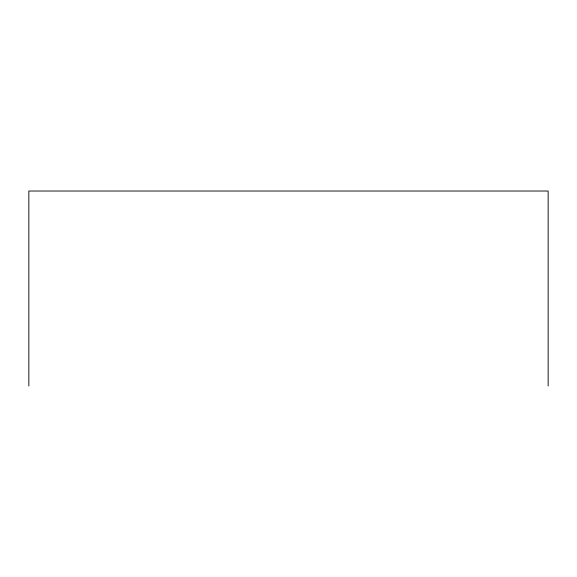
<?xml version="1.0" encoding="UTF-8"?>
<svg xmlns="http://www.w3.org/2000/svg" width="577" height="577" viewBox="0 0 577 577"><rect width="100%" height="100%" fill="white"/><g stroke="black" fill="none" stroke-linecap="round" stroke-linejoin="round"><path stroke-width="0.87" d="M548.15 385.977L548.15 191.023L28.85 191.023L28.85 385.977"/></g></svg>
